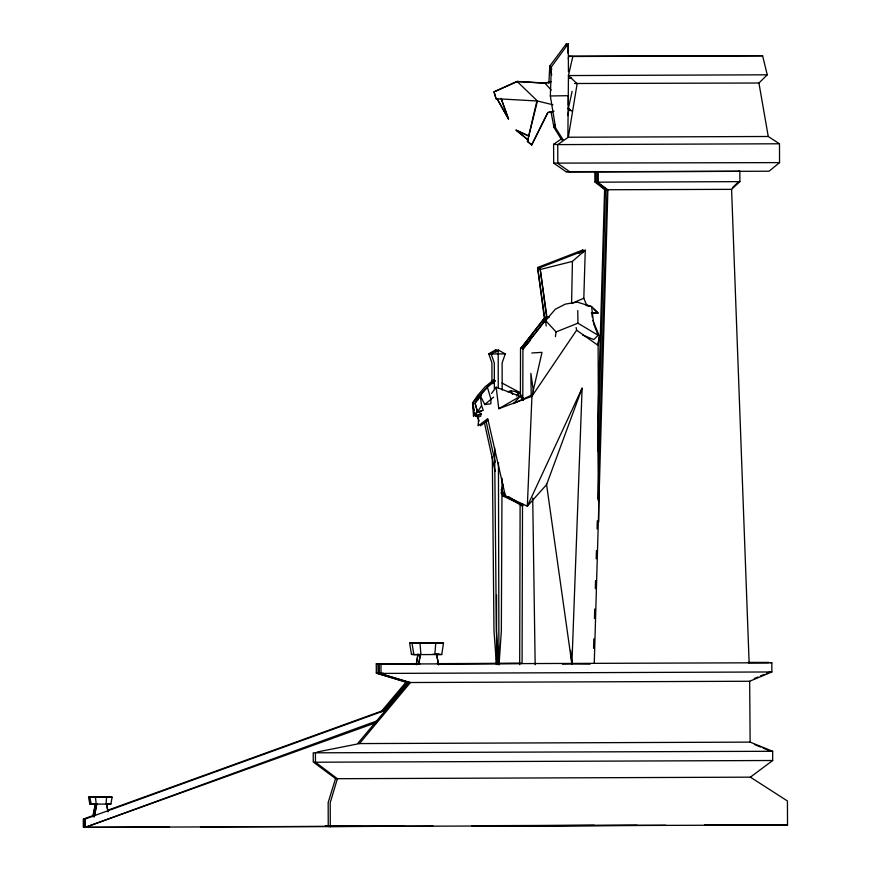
<?xml version="1.0" encoding="UTF-8"?>
<svg xmlns="http://www.w3.org/2000/svg" width="871" height="871" viewBox="0 0 871 871"><rect width="100%" height="100%" fill="white"/><g stroke="black" fill="none" stroke-linecap="round" stroke-linejoin="round"><path stroke-width="1.31" d="M95.113 814.864L83.474 819.023L83.474 827.341L433.17 826.144M84.803 827.439L84.803 819.121L386.234 710.007M376.337 722.56L84.955 827.45L84.803 819.121M519.682 664.682L520.118 503.351M520.412 394.89L520.531 348.792L544.353 318.1L537.603 267.506L582.884 249.999L582.808 252.677M522.077 663.506L522.513 503.525M522.785 399.125L522.927 348.966L546.738 318.274L539.987 267.68L585.268 250.184L583.81 298.241L586.836 305.612M502.034 478.31L501.348 631.007L499.05 664.627M566.542 43.55L566.52 46.272L566.542 43.55L549.743 66.131L548.882 83.518M502.186 389.99L502.121 362.967L505.245 353.909L498.201 350L498.256 388.237M567.881 136.29L568.447 75.701M585.268 250.184L572.421 261.387L571.594 303.489L583.81 298.241M568.338 105.097L568.338 95.821M597.92 417.514L604.594 189.573L594.893 181.919L594.849 171.554L595.851 171.62L595.895 181.995L605.476 189.638L608.198 189.628M597.942 451.516L605.476 189.638L604.594 189.573M593.576 648.362L593.848 638.857M594.447 618.508L594.719 609.014M595.318 588.654L595.557 580.522M596.189 558.812L596.428 550.668M597.071 528.958L597.31 520.814M597.942 499.105L607 189.747L597.277 182.093L597.245 171.729L739.849 171.271L739.882 181.636L731.575 189.345L607 189.747M594.262 663.364L607.882 189.813L597.277 182.093M480.106 424.417L478.288 425.636L478.484 419.256L476.589 414.857M563.439 140.362L555.622 127.961L550.341 95.962L551.321 66.958L568.284 43.735L568.436 71.705M562.372 664.148L571.899 663.931L582.111 388.205L527.336 506.193L505.409 496.024L487.727 418.613L481.042 423.763L480.487 425.799L488.196 420.225M567.881 53.098L568.284 43.735M582.688 335.085L593.793 339.592L598.094 335.259L577.941 323.195L577.778 310.609M496.655 664.442L497.766 648.318M434.869 654.546L435.74 643.179L443.502 643.136L441.749 654.513L434.869 654.546L413.867 654.622L412.027 643.255L435.74 643.179M112.119 797.15L106.632 797.183L106.012 804.075L110.878 804.053L112.119 797.15L105.151 797.074M478.288 425.636L478.538 423.578M555.437 336.652L556.057 331.905L545.584 320.561L555.404 309.151L565.301 304.121L577.212 302.085L591.572 306.548L598.235 313.048L592.585 312.896M505.18 495.098L502.643 495.817L502.992 493.149L502.643 495.817L520.357 504.255M480.629 416.458L480.977 413.867L477.068 410.034L475.054 403.153L480.215 395.554L487.39 387.247L495.142 380.725M505.147 494.51L501.794 492.42L502.915 484.428M598.758 521.805L598.116 345.439L599.433 336.315L592.879 320.354M475.479 415.162L473.519 416.153L473.889 413.627M476.099 416.338L480.977 413.867L476.099 416.338L477.068 410.034M416.316 664.649L418.047 654.208M418.907 663.517L420.421 654.382M568.317 137.237L768.255 136.486L779.48 143.78L779.556 162.605L769.071 171.217L569.982 171.957L566.008 171.674L553.673 163.127L553.608 144.303L557.745 144.608L568.317 137.237L577.135 83.692L568.425 75.559L572.824 56.484L762.593 55.766L767.264 74.808L758.935 83.017L574.522 83.496M504.483 492.246L501.794 492.42L503.144 484.385M517.984 395.913L518.659 391.885L502.044 383.066M567.859 115.527L568.981 108.831M416.153 664.638L417.917 654.208M418.755 663.506L420.301 654.382M92.99 816.66L95.418 804.064L92.838 816.65M94.318 816.758L96.746 804.162L94.177 816.748M597.822 344.099L599.433 336.315M568.24 109.071L572.105 91.368M553.009 111.466L547.772 112.588L531.68 144.989L527.412 141.516L528.033 138.892M528.643 136.279L536.917 100.873L552.856 104.76M568.284 58.727L568.894 56.19L762.593 55.766M527.412 141.516L537.429 101.014L517.232 81.547L494.075 91.923L496.035 98.684L537.429 101.014M335.542 778.565L328.16 802.561L328.247 826.525L787.526 824.968L787.438 800.993L750.377 777.161L337.382 778.707L335.542 778.565L314.322 762.833M531.68 144.989L547.913 112.457M582.111 388.205L546.596 484.614L527.336 506.193L531.941 396.272L542.012 352.352L531.8 352.984M561.73 139.959L553.956 127.395L555.012 124.999M516.503 396.033L518.659 391.885L510.95 390.916L507.63 391.721M487.39 387.247L490.928 399.049L490.874 403.796L484.766 404.536L480.215 395.554L481.576 405.603L477.515 411.907L475.054 403.153L481.652 394.933M474.804 412.778L475.359 415.227L474.325 414.182L472.572 402.968L477.678 395.369L484.842 387.062L493.813 379.745L472.572 402.968L473.519 416.153M576.123 327.54L576.624 330.207L531.941 396.272L498.778 408.717L496.187 387.203L520.172 396.338L523.384 400.431M491.538 393.452L496.187 387.203L494.412 389.054M546.934 316.783L544.713 318.122L520.531 348.792L527.521 340.801M549.329 316.957L547.097 318.296L522.927 348.966L529.916 340.975M317.153 752L359.473 743.584L410.415 682.526L749.659 681.253L771.869 671.966L771.837 662.744L770.127 662.624M383.153 711.28L407.454 682.309L376.316 673.087L376.272 663.865L416.991 663.713M357.741 743.453L408.935 682.418L410.415 682.526L379.299 673.305L379.266 664.083L771.837 662.744M380.681 712.195L405.973 682.2L407.454 682.309M543.482 323.087L543.199 320.386L546.465 316.576M543.308 320.343L544.952 318.448M545.137 320.528L547.598 317.675M529.274 338.797L531.016 336.805M492.496 383.665L495.207 380.856M732.522 187.57L738.869 181.571L739.882 181.636L598.301 182.17L598.257 171.805M484.766 404.536L493.628 397.1M578.932 253.45L582.884 249.999M750.377 777.161L772.686 760.503L772.653 751.281L750.138 742.125L359.473 743.584M553.608 144.303L561.087 139.153M476.404 412.952L474.325 414.182L477.123 416.719M498.778 408.717L520.172 396.338L513.498 403.654L532.954 394.432M491.963 381.727L491.919 362.804L488.762 353.757L495.795 349.826L498.147 351.122M494.38 388.651L494.314 362.989L491.157 353.942L498.201 350M754.286 678.563L757.944 677.007M760.394 675.972L764.052 674.426M766.502 673.392L770.16 671.835M556.057 331.905L577.941 323.195M84.988 827.45L377.252 720.796M107.732 810.237L387.421 708.983M544.713 318.122L537.853 269.313L540.434 268.671M547.097 318.296L540.249 269.498L572.421 261.387M547.772 112.588L554.043 111.27M516.144 392.386L518.659 391.885L523.264 398.134M551.332 81.743L544.669 83.05L517.004 81.417L493.977 91.825L496.035 98.684M517.232 81.547L544.908 83.181L550.243 82.135M568.937 78.477L571.605 77.944M481.402 411.221L477.515 411.907L483.253 410.372L481.576 405.603M550.341 95.962L568.556 95.679M413.845 654.437L411.493 654.448L409.642 643.081L441.129 642.961L433.148 642.983M411.493 654.448L413.779 654.437M435.925 654.361L439.365 654.339L435.838 654.35M413.867 654.622L420.747 654.589M108.08 811.674L106.545 804.118L89.844 804.031L88.537 797.139L95.353 797.215M105.304 797.085L110.791 797.052M89.844 804.031L96.028 804.107M105.903 803.977L109.55 803.955M568.425 75.559L767.264 74.808M779.48 143.78L557.745 144.608L557.81 163.432L569.982 171.957M779.556 162.605L553.673 163.127M566.008 171.674L598.551 171.609M598.595 181.985L594.893 181.919M505.245 353.909L491.157 353.942M432.593 654.339L436.654 654.328L438.646 664.747M437.351 663.637L520.139 663.321M748.135 662.472L768.853 662.526L748.494 662.602M376.272 663.865L420.062 663.833M437.699 663.767L521.849 663.452M380.377 673.065L376.316 673.087L405.973 682.2M383.371 673.283L378.025 673.207L377.992 663.985M771.869 671.966L381.008 673.425L380.975 664.214L379.266 664.083M772.686 760.503L315.454 762.212L313.255 762.049L313.222 752.827L772.653 751.281M94.024 797.117L106.48 797.172M88.537 797.139L106.632 797.183M94.841 804.02L97.302 804.009M361.672 826.144L324.927 826.285L326.973 826.437M471.897 825.73L594.37 825.273M704.595 824.859L784.205 824.717L705.064 825.011M169.192 827.015L83.507 827.341L83.474 819.023M200.472 826.895L404.536 826.144M472.485 825.882L637.234 825.273M472.496 825.991L665.749 825.273M705.194 825.12L787.526 824.968M488.762 353.757L492.376 353.757M409.642 643.081L417.623 643.059M412.027 643.255L419.996 643.234L420.933 654.6M435.533 643.157L443.502 643.136M435.859 654.535L441.749 654.513M105.805 803.966L110.878 804.053M546.444 483.666L571.899 663.931L590.146 664.138M591.561 312.722L597.865 313.016L594.033 309.303M591.322 312.743L595.851 312.874M568.894 56.19L572.824 56.484M738.826 171.195L739.849 171.271M436.523 654.317L438.494 664.736M747.231 824.848L748.712 824.957M106.545 804.118L107.96 811.663M379.299 673.305L408.935 682.418M585.17 304.654L591.159 306.516M586.934 305.59L589.34 306.342M754.526 744.531L760.655 747.068M763.105 748.08L769.235 750.617M500.879 492.975L522.556 506.182M508.49 496.59L523.003 505.605M576.624 330.207L598.116 345.439M567.827 108.363L570.973 110.661M568.273 108.494L571.539 110.911M527.957 139.839L516.035 130.138L528.958 136.094L516.144 130.149L528.022 139.839M527.532 141.298L531.756 144.782M477.558 415.206L479.486 416.893M544.908 83.181L551.201 89.996M543.199 320.386L544.941 322.27M510.95 390.916L512.638 394.432M476.644 415.064L479.159 421.063M476.775 397.59L477.733 400.05M598.094 335.259L593.75 324.034L591.572 306.548M501.119 98.347L508.49 118.989L497.101 98.782L508.49 118.989L501.456 99.555M474.249 410.317L472.572 402.968L473.508 406.409M472.572 402.968L473.541 406.713M502.044 493.193L502.643 495.817M549.743 66.131L551.724 75.004M485.92 420.486L495.153 462.338M501.217 489.807L501.794 492.42M484.472 422.947L495.131 471.342M89.865 797.237L91.172 804.129M550.962 111.477L553.956 127.395M758.935 83.017L768.255 136.486M551.321 66.958L551.713 69.56M539.987 267.68L540.249 269.498M537.603 267.506L537.853 269.313M533.531 392.2L530.875 373.365L531.212 396.403M545.584 320.561L546.161 325.961M591.855 313.233L592.269 317.262M570.603 650.387L571.899 663.931M95.505 797.226L96.169 804.118M498.941 656.81L498.952 664.66L496.372 631.029L494.608 447.781M496.47 664.453L493.977 630.844L492.322 457.014M495.795 349.826L495.926 352.439M731.575 189.345L749.125 662.787M532.714 498.06L535.164 664.769M496.503 657.943L496.557 664.486L496.557 594.947M749.659 681.253L750.138 742.125M597.942 417.307L598.399 501.435M498.952 664.66L498.441 462.664M330.294 826.677L330.207 802.703L337.382 778.707L315.454 762.212L315.422 752.99"/></g></svg>
